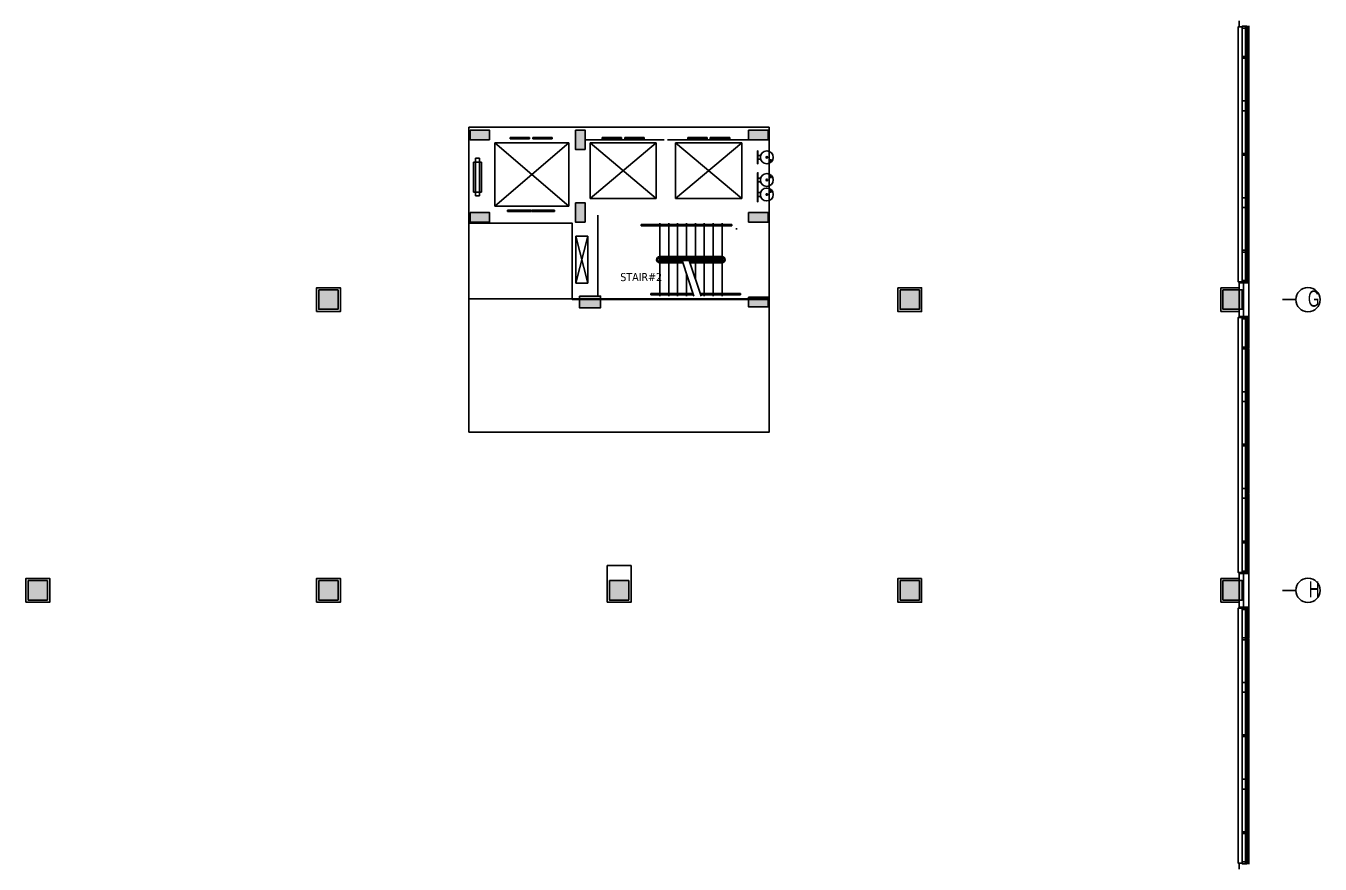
# Model space of a CAD drawing. Header units: inches. Extents: x -71 to 4528, y -885 to 4524.
# Drawn here: x 2925 to 4528, y 1521 to 2559 of the extents above; entities that cross this region are included whole.
import ezdxf

# ---------------------------------------------------------------- set-up
doc = ezdxf.new("R2010")
doc.units = ezdxf.units.IN
doc.header["$LTSCALE"] = 96
doc.header["$MEASUREMENT"] = 0
for name, color, linetype in [('A-Anno-Bldg', 7, 'Continuous'), ('A-Anno-Flor', 7, 'Continuous'), ('A-Bldg-Patt', 5, 'Continuous'), ('A-Cols-Bldg', 235, 'Continuous'), ('A-Flor-Eqpm', 94, 'Continuous'), ('A-Flor-Evtr', 144, 'Continuous'), ('A-Flor-Strs-Exst', 53, 'Continuous'), ('A-Glaz-Exst', 53, 'Continuous'), ('A-Wall-Bldg', 235, 'Continuous'), ('A-Wall-Exst', 3, 'Continuous')]:
    doc.layers.add(name, color=color, linetype=linetype)
doc.layers.add('Viewport', color=14, linetype='Continuous', plot=False)
doc.styles.add('Propidex', font='tahoma.ttf', dxfattribs={"height": 12})
doc.styles.add('XFINE_1-8', font='ARIALN.TTF', dxfattribs={"width": 0.8, "height": 10})

# ---------------------------------------------------------------- blocks, each defined once
blk = doc.blocks.new('EWC2')
blk.add_lwpolyline([(0, -8), (0, 8), (0.4, 8), (0.4, -8)], close=True)
for points in [[(0.4, -2.3), (0.4, 2.3), (3.7, 2.3)], [(3.7, -2.3), (0.4, -2.3)]]:
    blk.add_lwpolyline(points)
blk.add_lwpolyline([(16.6, 4.7), (17, 3.2, -0.477483), (16.8, 3), (15.4, 3, -0.477483), (15.3, 3.2), (15.6, 4.7)], format="xyb")
for radius in [8, 1, 0.75]:
    blk.add_circle((11.4, 0), radius)
blk.add_arc((16.1, 4.7), 0.5, 0, 360)
blk = doc.blocks.new('EWC-3')
blk.add_lwpolyline([(0, -18), (0, 18), (0.4, 18), (0.4, -18)], close=True)
for points in [[(0.4, 6.7), (0.4, 11.3), (3.7, 11.3)], [(3.7, 6.7), (0.4, 6.7)], [(0.4, -11.3), (0.4, -6.7), (3.7, -6.7)], [(3.7, -11.3), (0.4, -11.3)]]:
    blk.add_lwpolyline(points)
for points in [[(16.6, 13.7), (17, 12.2, -0.477483), (16.8, 12), (15.4, 12, -0.477483), (15.3, 12.2), (15.6, 13.7)], [(16.6, -4.3), (17, -5.8, -0.477483), (16.8, -6), (15.4, -6, -0.477483), (15.3, -5.8), (15.6, -4.3)]]:
    blk.add_lwpolyline(points, format="xyb")
for centre, radius in [((11.4, 9), 8), ((11.4, 9), 1), ((11.4, 9), 0.75), ((11.4, -9), 8), ((11.4, -9), 1), ((11.4, -9), 0.75)]:
    blk.add_circle(centre, radius)
for centre in [(16.1, 13.7), (16.1, -4.3)]:
    blk.add_arc(centre, 0.5, 0, 360)

msp = doc.modelspace()

# ---------------------------------------------------------------- hatches: boundary and pattern name
at = {"layer": 'A-Bldg-Patt'}
for points in [[(3475.5, 2430), (3499.5, 2430), (3499.5, 2418), (3475.5, 2418)], [(3606, 2430), (3618, 2430), (3618, 2406), (3606, 2406)], [(3820.5, 2430), (3844.5, 2430), (3844.5, 2418), (3820.5, 2418)], [(3475.5, 2328), (3499.5, 2328), (3499.5, 2316), (3475.5, 2316)], [(3606, 2340), (3618, 2340), (3618, 2316), (3606, 2316)], [(3820.5, 2328), (3844.5, 2328), (3844.5, 2316), (3820.5, 2316)], [(3288, 2232), (3312, 2232), (3312, 2208), (3288, 2208)], [(4008, 2232), (4032, 2232), (4032, 2208), (4008, 2208)], [(4408, 2232), (4432, 2232), (4432, 2208), (4408, 2208)], [(3610.8, 2224.5), (3637.2, 2224.5), (3637.2, 2210), (3610.8, 2210)], [(3820.5, 2223), (3844.5, 2223), (3844.5, 2211), (3820.5, 2211)], [(2928, 1872), (2952, 1872), (2952, 1848), (2928, 1848)], [(3288, 1872), (3312, 1872), (3312, 1848), (3288, 1848)], [(3648, 1872), (3672, 1872), (3672, 1848), (3648, 1848)], [(4008, 1872), (4032, 1872), (4032, 1848), (4008, 1848)], [(4408, 1872), (4432, 1872), (4432, 1848), (4408, 1848)]]:
    msp.add_hatch(color=256, dxfattribs=at).paths.add_polyline_path(points)

# ---------------------------------------------------------------- linework, layer by layer
at = {"layer": 'A-Anno-Bldg'}
for points in [[(4481.6, 2220), (4498.3, 2220)], [(4481.6, 1860), (4498.3, 1860)]]:
    msp.add_lwpolyline(points, dxfattribs=at)
for centre in [(4513.3, 2220), (4513.3, 1860)]:
    msp.add_circle(centre, 15, dxfattribs=at)
at = {"layer": 'A-Bldg-Patt'}
for p, q in [((3606.5, 2298.5), (3621.5, 2298.5)), ((3606.5, 2240.5), (3606.5, 2298.5)), ((3606.5, 2298.5), (3621.5, 2240.5)), ((3621.5, 2298.5), (3606.5, 2240.5)), ((3621.5, 2298.5), (3621.5, 2240.5)), ((3621.5, 2240.5), (3606.5, 2240.5))]:
    msp.add_line(p, q, dxfattribs=at)
at = {"layer": 'A-Cols-Bldg'}
for points in [[(3475.5, 2430), (3499.5, 2430), (3499.5, 2418), (3475.5, 2418)], [(3606, 2430), (3618, 2430), (3618, 2406), (3606, 2406)], [(3820.5, 2430), (3844.5, 2430), (3844.5, 2418), (3820.5, 2418)], [(3475.5, 2328), (3499.5, 2328), (3499.5, 2316), (3475.5, 2316)], [(3606, 2340), (3618, 2340), (3618, 2316), (3606, 2316)], [(3820.5, 2328), (3844.5, 2328), (3844.5, 2316), (3820.5, 2316)], [(3288, 2232), (3312, 2232), (3312, 2208), (3288, 2208)], [(4008, 2232), (4032, 2232), (4032, 2208), (4008, 2208)], [(4408, 2232), (4432, 2232), (4432, 2208), (4408, 2208)], [(3610.8, 2224.5), (3637.2, 2224.5), (3637.2, 2210), (3610.8, 2210)], [(3820.5, 2223), (3844.5, 2223), (3844.5, 2211), (3820.5, 2211)], [(2928, 1872), (2952, 1872), (2952, 1848), (2928, 1848)], [(3288, 1872), (3312, 1872), (3312, 1848), (3288, 1848)], [(3648, 1872), (3672, 1872), (3672, 1848), (3648, 1848)], [(4008, 1872), (4032, 1872), (4032, 1848), (4008, 1848)], [(4408, 1872), (4432, 1872), (4432, 1848), (4408, 1848)]]:
    msp.add_lwpolyline(points, close=True, dxfattribs=at)
at = {"layer": 'A-Flor-Evtr'}
for p, q in [((3525, 2420.8), (3525, 2419.2)), ((3549, 2420.8), (3525, 2420.8)), ((3549, 2419.2), (3549, 2420.8)), ((3553, 2420.8), (3553, 2419.2)), ((3577, 2420.8), (3553, 2420.8)), ((3577, 2419.2), (3577, 2420.8)), ((3639, 2420.8), (3639, 2419.2)), ((3663, 2420.8), (3639, 2420.8)), ((3639, 2420.8), (3639, 2419.2)), ((3663, 2420.8), (3639, 2420.8)), ((3639, 2420.8), (3639, 2419.2)), ((3663, 2420.8), (3639, 2420.8)), ((3663, 2419.2), (3663, 2420.8)), ((3663, 2419.2), (3663, 2420.8)), ((3663, 2419.2), (3663, 2420.8)), ((3667, 2420.8), (3667, 2419.2)), ((3691, 2420.8), (3667, 2420.8)), ((3667, 2420.8), (3667, 2419.2)), ((3691, 2420.8), (3667, 2420.8)), ((3667, 2420.8), (3667, 2419.2)), ((3691, 2420.8), (3667, 2420.8)), ((3691, 2419.2), (3691, 2420.8)), ((3691, 2419.2), (3691, 2420.8)), ((3691, 2419.2), (3691, 2420.8)), ((3745, 2420.8), (3745, 2419.2)), ((3769, 2420.8), (3745, 2420.8)), ((3745, 2420.8), (3745, 2419.2)), ((3769, 2420.8), (3745, 2420.8)), ((3745, 2420.8), (3745, 2419.2)), ((3769, 2420.8), (3745, 2420.8)), ((3769, 2419.2), (3769, 2420.8)), ((3769, 2419.2), (3769, 2420.8)), ((3769, 2419.2), (3769, 2420.8)), ((3773, 2420.8), (3773, 2419.2)), ((3797, 2420.8), (3773, 2420.8)), ((3773, 2420.8), (3773, 2419.2)), ((3797, 2420.8), (3773, 2420.8)), ((3773, 2420.8), (3773, 2419.2)), ((3797, 2420.8), (3773, 2420.8)), ((3797, 2419.2), (3797, 2420.8)), ((3797, 2419.2), (3797, 2420.8)), ((3797, 2419.2), (3797, 2420.8)), ((3506, 2414.2), (3597.9, 2414.2)), ((3506, 2335.8), (3506, 2414.2)), ((3506, 2414.2), (3597.9, 2335.8)), ((3597.9, 2414.2), (3506, 2335.8)), ((3525, 2419.2), (3549, 2419.2)), ((3553, 2419.2), (3577, 2419.2)), ((3597.9, 2414.2), (3597.9, 2335.8)), ((3716, 2418), (3618, 2418)), ((3705.9, 2414.2), (3624, 2345.2)), ((3705.9, 2345.2), (3624, 2414.2)), ((3624, 2345.2), (3624, 2414.2)), ((3624, 2414.2), (3705.9, 2414.2)), ((3639, 2419.2), (3663, 2419.2)), ((3639, 2419.2), (3663, 2419.2)), ((3639, 2419.2), (3663, 2419.2)), ((3667, 2419.2), (3691, 2419.2)), ((3667, 2419.2), (3691, 2419.2)), ((3667, 2419.2), (3691, 2419.2)), ((3705.9, 2414.2), (3705.9, 2345.2)), ((3821.5, 2418), (3720, 2418)), ((3811.9, 2414.2), (3730.1, 2345.2)), ((3730.1, 2345.2), (3730.1, 2414.2)), ((3730.1, 2414.2), (3811.9, 2414.2)), ((3811.9, 2345.2), (3730.1, 2414.2)), ((3745, 2419.2), (3769, 2419.2)), ((3745, 2419.2), (3769, 2419.2)), ((3745, 2419.2), (3769, 2419.2)), ((3773, 2419.2), (3797, 2419.2)), ((3773, 2419.2), (3797, 2419.2)), ((3773, 2419.2), (3797, 2419.2)), ((3811.9, 2414.2), (3811.9, 2345.2)), ((3479.7, 2390.4), (3489.7, 2390.4)), ((3479.7, 2353.2), (3479.7, 2390.4)), ((3482.2, 2395), (3487.2, 2395)), ((3482.2, 2348.5), (3482.2, 2395)), ((3487.2, 2395), (3487.2, 2348.5)), ((3489.7, 2390.4), (3489.7, 2353.2)), ((3489.7, 2353.2), (3479.7, 2353.2)), ((3487.2, 2348.5), (3482.2, 2348.5)), ((3705.9, 2345.2), (3624, 2345.2)), ((3811.9, 2345.2), (3730.1, 2345.2)), ((3597.9, 2335.8), (3506, 2335.8)), ((3551, 2330.8), (3522, 2330.8)), ((3522, 2330.8), (3522, 2329.2)), ((3522, 2329.2), (3551, 2329.2)), ((3551, 2329.2), (3551, 2330.8)), ((3580, 2330.8), (3552.1, 2330.8)), ((3552.1, 2330.8), (3552.1, 2329.2)), ((3552.1, 2329.2), (3580, 2329.2)), ((3580, 2329.2), (3580, 2330.8))]:
    msp.add_line(p, q, dxfattribs=at)
at = {"layer": 'A-Flor-Strs-Exst'}
for p, q in [((3633.5, 2324.5), (3633.5, 2224.5)), ((3799.5, 2313), (3687.5, 2313)), ((3687.5, 2311.5), (3687.5, 2313)), ((3799.5, 2311.5), (3687.5, 2311.5)), ((3710.5, 2313), (3710.5, 2314.5)), ((3710.5, 2273.5), (3710.5, 2311.5)), ((3721.5, 2313), (3721.5, 2314.5)), ((3721.5, 2273.5), (3721.5, 2311.5)), ((3732.5, 2313), (3732.5, 2314.5)), ((3732.5, 2273.5), (3732.5, 2311.5)), ((3743.5, 2313), (3743.5, 2314.5)), ((3743.5, 2273.5), (3743.5, 2311.5)), ((3754.5, 2313), (3754.5, 2314.5)), ((3754.5, 2273.5), (3754.5, 2311.5)), ((3765.5, 2313), (3765.5, 2314.5)), ((3765.5, 2273.5), (3765.5, 2311.5)), ((3776.5, 2313), (3776.5, 2314.5)), ((3776.5, 2273.5), (3776.5, 2311.5)), ((3787.5, 2313), (3787.5, 2314.5)), ((3787.5, 2273.5), (3787.5, 2311.5)), ((3799.5, 2311.5), (3799.5, 2313)), ((3805.5, 2308.5), (3805.5, 2306.8)), ((3787.5, 2273.5), (3710.5, 2273.5)), ((3710.5, 2270.5), (3710.5, 2272)), ((3710.5, 2267), (3710.5, 2272)), ((3787.5, 2272), (3710.5, 2272)), ((3787.5, 2270.5), (3710.5, 2270.5)), ((3787.5, 2268.5), (3710.5, 2268.5)), ((3738.6, 2267), (3710.5, 2267)), ((3710.5, 2227.5), (3710.5, 2265.5)), ((3739.1, 2265.5), (3710.5, 2265.5)), ((3721.5, 2270.5), (3721.5, 2272)), ((3721.5, 2267), (3721.5, 2268.5)), ((3721.5, 2227.5), (3721.5, 2265.5)), ((3732.5, 2270.5), (3732.5, 2272)), ((3732.5, 2267), (3732.5, 2268.5)), ((3732.5, 2227.5), (3732.5, 2265.5)), ((3752.8, 2224.5), (3738.1, 2268.5)), ((3743.5, 2270.5), (3743.5, 2272)), ((3761.6, 2224.5), (3746.8, 2268.5)), ((3787.5, 2267), (3747.3, 2267)), ((3787.5, 2265.5), (3747.8, 2265.5)), ((3754.5, 2270.5), (3754.5, 2272)), ((3754.5, 2267), (3754.5, 2268.5)), ((3754.5, 2245.7), (3754.5, 2265.5)), ((3765.5, 2270.5), (3765.5, 2272)), ((3765.5, 2267), (3765.5, 2268.5)), ((3765.5, 2227.5), (3765.5, 2265.5)), ((3776.4, 2270.5), (3776.4, 2272)), ((3776.4, 2267), (3776.4, 2268.5)), ((3776.4, 2227.5), (3776.4, 2265.5)), ((3787.5, 2267), (3787.5, 2272)), ((3787.5, 2227.5), (3787.5, 2265.5)), ((3743.5, 2227.5), (3743.5, 2252.3)), ((3699.5, 2226), (3699.5, 2227.5)), ((3751.8, 2227.5), (3699.5, 2227.5)), ((3752.3, 2226), (3699.5, 2226)), ((3710.5, 2224.5), (3710.5, 2226)), ((3721.5, 2224.5), (3721.5, 2226)), ((3732.5, 2224.5), (3732.5, 2226)), ((3743.5, 2224.5), (3743.5, 2226)), ((3810.5, 2227.5), (3760.6, 2227.5)), ((3810.5, 2226), (3761.1, 2226)), ((3765.5, 2224.5), (3765.5, 2226)), ((3776.4, 2224.5), (3776.4, 2226)), ((3787.5, 2224.5), (3787.5, 2226)), ((3810.5, 2226), (3810.5, 2227.5))]:
    msp.add_line(p, q, dxfattribs=at)
for centre, radius, start, end in [((3710.5, 2269.5), 4, 90, 270), ((3710.5, 2269.5), 2.5, 90, 270), ((3787.5, 2269.5), 4, 270, 90), ((3787.5, 2269.5), 2.5, 270, 90)]:
    msp.add_arc(centre, radius, start, end, dxfattribs=at)
at = {"layer": 'A-Glaz-Exst'}
for p, q in [((4432.1, 2558.5), (4432, 2558.5)), ((4432, 2558.5), (4432, 2556.2)), ((4432, 2521.1), (4432, 2556.2)), ((4432, 2556.2), (4436.1, 2556.2)), ((4432.1, 2558.5), (4437.2, 2558.5)), ((4436.1, 2520.2), (4436.1, 2556.7)), ((4437.1, 2556.7), (4436.1, 2556.7)), ((4437.1, 2556.7), (4437.1, 2520.2)), ((4437.1, 2556.2), (4438, 2556.2)), ((4438, 2558.5), (4437.2, 2558.5)), ((4438, 2556.2), (4438, 2558.5)), ((4438, 2556.2), (4438, 2466)), ((4440, 2559), (4440, 2520.2)), ((4435.9, 2521.1), (4432, 2521.1)), ((4432, 2521.1), (4432, 2518.9)), ((4432, 2466), (4432, 2518.9)), ((4432, 2518.9), (4435.9, 2518.9)), ((4435.9, 2520.3), (4435.9, 2521.1)), ((4435.9, 2520.2), (4435.9, 2520.3)), ((4435.9, 2520.3), (4435.9, 2520.3)), ((4435.9, 2519.8), (4435.9, 2520.2)), ((4435.9, 2520.2), (4435.9, 2520.2)), ((4435.9, 2519.7), (4435.9, 2519.8)), ((4435.9, 2519.8), (4435.9, 2519.8)), ((4435.9, 2518.9), (4435.9, 2519.7)), ((4435.9, 2519.7), (4435.9, 2519.7)), ((4437.1, 2520.2), (4436.1, 2520.2)), ((4436.1, 2465.5), (4436.1, 2519.7)), ((4437.1, 2519.7), (4436.1, 2519.7)), ((4437.1, 2519.7), (4437.1, 2465.5)), ((4440, 2520.2), (4439.5, 2520.2)), ((4439.5, 2520.2), (4439.5, 2519.8)), ((4439.5, 2519.8), (4440, 2519.7)), ((4440, 2519.7), (4440, 2460.2)), ((4432, 2454), (4432, 2466)), ((4432, 2466), (4433, 2466)), ((4432, 2401.1), (4432, 2454)), ((4433, 2454), (4432, 2454)), ((4433, 2466), (4436.1, 2466)), ((4433, 2454), (4436.1, 2454)), ((4437.1, 2465.5), (4436.1, 2465.5)), ((4436.1, 2400.2), (4436.1, 2454.5)), ((4437.1, 2454.5), (4436.1, 2454.5)), ((4438, 2466), (4437.1, 2466)), ((4437.1, 2454.5), (4437.1, 2400.2)), ((4437.1, 2454), (4438, 2454)), ((4438, 2454), (4438, 2466)), ((4438, 2454), (4438, 2400)), ((4440, 2460.2), (4439.5, 2460.2)), ((4439.5, 2460.2), (4439.5, 2459.8)), ((4439.5, 2459.8), (4440, 2459.7)), ((4440, 2459.7), (4440, 2400.2)), ((4432, 2398.9), (4432, 2401.1)), ((4432, 2401.1), (4435.9, 2401.1)), ((4435.9, 2401.1), (4432, 2401.1)), ((4432, 2401.1), (4432, 2398.9)), ((4432, 2398.9), (4432, 2346)), ((4435.9, 2398.9), (4432, 2398.9)), ((4432, 2398.9), (4435.9, 2398.9)), ((4435.9, 2401.1), (4435.9, 2400.3)), ((4435.9, 2400.3), (4435.9, 2401.1)), ((4435.9, 2400.3), (4435.9, 2400.3)), ((4435.9, 2400.3), (4435.9, 2400.2)), ((4435.9, 2400.2), (4435.9, 2400.3)), ((4435.9, 2400.3), (4435.9, 2400.3)), ((4435.9, 2400.2), (4435.9, 2400.2)), ((4435.9, 2400.2), (4435.9, 2399.8)), ((4435.9, 2399.8), (4435.9, 2400.2)), ((4435.9, 2400.2), (4435.9, 2400.2)), ((4435.9, 2399.8), (4435.9, 2399.8)), ((4435.9, 2399.8), (4435.9, 2399.7)), ((4435.9, 2399.7), (4435.9, 2399.8)), ((4435.9, 2399.8), (4435.9, 2399.8)), ((4435.9, 2399.7), (4435.9, 2399.7)), ((4435.9, 2399.7), (4435.9, 2398.9)), ((4435.9, 2398.9), (4435.9, 2399.7)), ((4435.9, 2399.7), (4435.9, 2399.7)), ((4437.1, 2400.2), (4436.1, 2400.2)), ((4436.1, 2399.7), (4436.1, 2345.5)), ((4437.1, 2399.7), (4436.1, 2399.7)), ((4437.1, 2345.5), (4437.1, 2399.7)), ((4438, 2346), (4438, 2400)), ((4440, 2400.2), (4439.5, 2400.2)), ((4439.5, 2400.2), (4439.5, 2400)), ((4439.5, 2399.8), (4439.5, 2400)), ((4440, 2399.7), (4439.5, 2399.8)), ((4440, 2340.2), (4440, 2399.7)), ((4433, 2346), (4432, 2346)), ((4432, 2346), (4432, 2334)), ((4433, 2346), (4436.1, 2346)), ((4437.1, 2345.5), (4436.1, 2345.5)), ((4437.1, 2346), (4438, 2346)), ((4438, 2346), (4438, 2334)), ((4432, 2334), (4432, 2281.1)), ((4432, 2334), (4433, 2334)), ((4433, 2334), (4436.1, 2334)), ((4436.1, 2334.5), (4436.1, 2280.2)), ((4437.1, 2334.5), (4436.1, 2334.5)), ((4437.1, 2280.2), (4437.1, 2334.5)), ((4438, 2334), (4437.1, 2334)), ((4438, 2243.8), (4438, 2334)), ((4439.5, 2339.8), (4439.5, 2340.2)), ((4439.5, 2340.2), (4440, 2340.2)), ((4440, 2339.7), (4439.5, 2339.8)), ((4440, 2280.2), (4440, 2339.7)), ((4432, 2278.9), (4432, 2281.1)), ((4432, 2281.1), (4435.9, 2281.1)), ((4432, 2278.9), (4432, 2243.8)), ((4435.9, 2278.9), (4432, 2278.9)), ((4435.9, 2281.1), (4435.9, 2280.3)), ((4435.9, 2280.3), (4435.9, 2280.3)), ((4435.9, 2280.3), (4435.9, 2280.2)), ((4435.9, 2280.2), (4435.9, 2280.2)), ((4435.9, 2280.2), (4435.9, 2279.8)), ((4435.9, 2279.8), (4435.9, 2279.8)), ((4435.9, 2279.8), (4435.9, 2279.7)), ((4435.9, 2279.7), (4435.9, 2279.7)), ((4435.9, 2279.7), (4435.9, 2278.9)), ((4437.1, 2280.2), (4436.1, 2280.2)), ((4436.1, 2279.7), (4436.1, 2243.2)), ((4437.1, 2279.7), (4436.1, 2279.7)), ((4437.1, 2243.2), (4437.1, 2279.7)), ((4439.5, 2279.8), (4439.5, 2280.2)), ((4439.5, 2280.2), (4440, 2280.2)), ((4440, 2279.7), (4439.5, 2279.8)), ((4440, 2241), (4440, 2279.7)), ((4432, 2241.5), (4432, 2243.8)), ((4432, 2243.8), (4436.1, 2243.8)), ((4432.1, 2241.5), (4437.2, 2241.5)), ((4437.1, 2243.2), (4436.1, 2243.2)), ((4437.1, 2243.8), (4438, 2243.8)), ((4438, 2241.5), (4437.2, 2241.5)), ((4438, 2243.8), (4438, 2241.5)), ((4432.1, 2198.5), (4432, 2198.5)), ((4432, 2198.5), (4432, 2196.2)), ((4432, 2161.1), (4432, 2196.2)), ((4432, 2196.2), (4436.1, 2196.2)), ((4432.1, 2198.5), (4437.2, 2198.5)), ((4436.1, 2160.2), (4436.1, 2196.7)), ((4437.1, 2196.7), (4436.1, 2196.7)), ((4437.1, 2196.7), (4437.1, 2160.2)), ((4437.1, 2196.2), (4438, 2196.2)), ((4438, 2198.5), (4437.2, 2198.5)), ((4438, 2196.2), (4438, 2198.5)), ((4438, 2196.2), (4438, 2106)), ((4440, 2199), (4440, 2160.2)), ((4435.9, 2161.1), (4432, 2161.1)), ((4432, 2161.1), (4432, 2158.9)), ((4432, 2106), (4432, 2158.9)), ((4432, 2158.9), (4435.9, 2158.9)), ((4435.9, 2160.3), (4435.9, 2161.1)), ((4435.9, 2160.2), (4435.9, 2160.3)), ((4435.9, 2160.3), (4435.9, 2160.3)), ((4435.9, 2159.8), (4435.9, 2160.2)), ((4435.9, 2160.2), (4435.9, 2160.2)), ((4435.9, 2159.7), (4435.9, 2159.8)), ((4435.9, 2159.8), (4435.9, 2159.8)), ((4435.9, 2158.9), (4435.9, 2159.7)), ((4435.9, 2159.7), (4435.9, 2159.7)), ((4437.1, 2160.2), (4436.1, 2160.2)), ((4436.1, 2105.5), (4436.1, 2159.7)), ((4437.1, 2159.7), (4436.1, 2159.7)), ((4437.1, 2159.7), (4437.1, 2105.5)), ((4440, 2160.2), (4439.5, 2160.2)), ((4439.5, 2160.2), (4439.5, 2159.8)), ((4439.5, 2159.8), (4440, 2159.7)), ((4440, 2159.7), (4440, 2100.2)), ((4432, 2094), (4432, 2106)), ((4432, 2106), (4433, 2106)), ((4433, 2106), (4436.1, 2106)), ((4437.1, 2105.5), (4436.1, 2105.5)), ((4438, 2106), (4437.1, 2106)), ((4438, 2094), (4438, 2106)), ((4440, 2100.2), (4439.5, 2100.2)), ((4439.5, 2100.2), (4439.5, 2099.8)), ((4432, 2041.1), (4432, 2094)), ((4433, 2094), (4432, 2094)), ((4433, 2094), (4436.1, 2094)), ((4436.1, 2040.2), (4436.1, 2094.5)), ((4437.1, 2094.5), (4436.1, 2094.5)), ((4437.1, 2094.5), (4437.1, 2040.2)), ((4437.1, 2094), (4438, 2094)), ((4438, 2094), (4438, 2040)), ((4439.5, 2099.8), (4440, 2099.7)), ((4440, 2099.7), (4440, 2040.2)), ((4432, 2038.9), (4432, 2041.1)), ((4432, 2041.1), (4435.9, 2041.1)), ((4435.9, 2041.1), (4432, 2041.1)), ((4432, 2041.1), (4432, 2038.9)), ((4432, 2038.9), (4432, 1986)), ((4435.9, 2038.9), (4432, 2038.9)), ((4432, 2038.9), (4435.9, 2038.9)), ((4435.9, 2041.1), (4435.9, 2040.3)), ((4435.9, 2040.3), (4435.9, 2041.1)), ((4435.9, 2040.3), (4435.9, 2040.3)), ((4435.9, 2040.3), (4435.9, 2040.2)), ((4435.9, 2040.2), (4435.9, 2040.3)), ((4435.9, 2040.3), (4435.9, 2040.3)), ((4435.9, 2040.2), (4435.9, 2040.2)), ((4435.9, 2040.2), (4435.9, 2039.8)), ((4435.9, 2039.8), (4435.9, 2040.2)), ((4435.9, 2040.2), (4435.9, 2040.2)), ((4435.9, 2039.8), (4435.9, 2039.8)), ((4435.9, 2039.8), (4435.9, 2039.7)), ((4435.9, 2039.7), (4435.9, 2039.8)), ((4435.9, 2039.8), (4435.9, 2039.8)), ((4435.9, 2039.7), (4435.9, 2039.7)), ((4435.9, 2039.7), (4435.9, 2038.9)), ((4435.9, 2038.9), (4435.9, 2039.7)), ((4435.9, 2039.7), (4435.9, 2039.7)), ((4437.1, 2040.2), (4436.1, 2040.2)), ((4436.1, 2039.7), (4436.1, 1985.5)), ((4437.1, 2039.7), (4436.1, 2039.7)), ((4437.1, 1985.5), (4437.1, 2039.7)), ((4438, 1986), (4438, 2040)), ((4440, 2040.2), (4439.5, 2040.2)), ((4439.5, 2040.2), (4439.5, 2040)), ((4439.5, 2039.8), (4439.5, 2040)), ((4440, 2039.7), (4439.5, 2039.8)), ((4440, 1980.2), (4440, 2039.7)), ((4433, 1986), (4432, 1986)), ((4432, 1986), (4432, 1974)), ((4432, 1974), (4432, 1921.1)), ((4432, 1974), (4433, 1974)), ((4433, 1986), (4436.1, 1986)), ((4433, 1974), (4436.1, 1974)), ((4437.1, 1985.5), (4436.1, 1985.5)), ((4436.1, 1974.5), (4436.1, 1920.2)), ((4437.1, 1974.5), (4436.1, 1974.5)), ((4437.1, 1986), (4438, 1986)), ((4437.1, 1920.2), (4437.1, 1974.5)), ((4438, 1974), (4437.1, 1974)), ((4438, 1986), (4438, 1974)), ((4438, 1883.8), (4438, 1974)), ((4439.5, 1979.8), (4439.5, 1980.2)), ((4439.5, 1980.2), (4440, 1980.2)), ((4440, 1979.7), (4439.5, 1979.8)), ((4440, 1920.2), (4440, 1979.7)), ((4432, 1918.9), (4432, 1921.1)), ((4432, 1921.1), (4435.9, 1921.1)), ((4432, 1918.9), (4432, 1883.8)), ((4435.9, 1918.9), (4432, 1918.9)), ((4435.9, 1921.1), (4435.9, 1920.3)), ((4435.9, 1920.3), (4435.9, 1920.3)), ((4435.9, 1920.3), (4435.9, 1920.2)), ((4435.9, 1920.2), (4435.9, 1920.2)), ((4435.9, 1920.2), (4435.9, 1919.8)), ((4435.9, 1919.8), (4435.9, 1919.8)), ((4435.9, 1919.8), (4435.9, 1919.7)), ((4435.9, 1919.7), (4435.9, 1919.7)), ((4435.9, 1919.7), (4435.9, 1918.9)), ((4437.1, 1920.2), (4436.1, 1920.2)), ((4436.1, 1919.7), (4436.1, 1883.2)), ((4437.1, 1919.7), (4436.1, 1919.7)), ((4437.1, 1883.2), (4437.1, 1919.7)), ((4439.5, 1919.8), (4439.5, 1920.2)), ((4439.5, 1920.2), (4440, 1920.2)), ((4440, 1919.7), (4439.5, 1919.8)), ((4440, 1881), (4440, 1919.7)), ((4432, 1881.5), (4432, 1883.8)), ((4432, 1883.8), (4436.1, 1883.8)), ((4432.1, 1881.5), (4432, 1881.5)), ((4432.1, 1881.5), (4437.2, 1881.5)), ((4437.1, 1883.2), (4436.1, 1883.2)), ((4437.1, 1883.8), (4438, 1883.8)), ((4438, 1881.5), (4437.2, 1881.5)), ((4438, 1883.8), (4438, 1881.5)), ((4432.1, 1838.5), (4432, 1838.5)), ((4432, 1838.5), (4432, 1836.2)), ((4432, 1801.1), (4432, 1836.2)), ((4432, 1836.2), (4436.1, 1836.2)), ((4432.1, 1838.5), (4437.2, 1838.5)), ((4436.1, 1800.2), (4436.1, 1836.7)), ((4437.1, 1836.7), (4436.1, 1836.7)), ((4437.1, 1836.7), (4437.1, 1800.2)), ((4437.1, 1836.2), (4438, 1836.2)), ((4438, 1838.5), (4437.2, 1838.5)), ((4438, 1836.2), (4438, 1838.5)), ((4438, 1836.2), (4438, 1746)), ((4440, 1839), (4440, 1800.2)), ((4435.9, 1801.1), (4432, 1801.1)), ((4432, 1801.1), (4432, 1798.9)), ((4432, 1746), (4432, 1798.9)), ((4432, 1798.9), (4435.9, 1798.9)), ((4435.9, 1800.3), (4435.9, 1801.1)), ((4435.9, 1800.2), (4435.9, 1800.3)), ((4435.9, 1800.3), (4435.9, 1800.3)), ((4435.9, 1799.8), (4435.9, 1800.2)), ((4435.9, 1800.2), (4435.9, 1800.2)), ((4435.9, 1799.7), (4435.9, 1799.8)), ((4435.9, 1799.8), (4435.9, 1799.8)), ((4435.9, 1798.9), (4435.9, 1799.7)), ((4435.9, 1799.7), (4435.9, 1799.7)), ((4437.1, 1800.2), (4436.1, 1800.2)), ((4436.1, 1745.5), (4436.1, 1799.7)), ((4437.1, 1799.7), (4436.1, 1799.7)), ((4437.1, 1799.7), (4437.1, 1745.5)), ((4440, 1800.2), (4439.5, 1800.2)), ((4439.5, 1800.2), (4439.5, 1799.8)), ((4439.5, 1799.8), (4440, 1799.7)), ((4440, 1799.7), (4440, 1740.2)), ((4432, 1734), (4432, 1746)), ((4432, 1746), (4433, 1746)), ((4432, 1681.1), (4432, 1734)), ((4433, 1734), (4432, 1734)), ((4433, 1746), (4436.1, 1746)), ((4433, 1734), (4436.1, 1734)), ((4437.1, 1745.5), (4436.1, 1745.5)), ((4436.1, 1680.2), (4436.1, 1734.5)), ((4437.1, 1734.5), (4436.1, 1734.5)), ((4438, 1746), (4437.1, 1746)), ((4437.1, 1734.5), (4437.1, 1680.2)), ((4437.1, 1734), (4438, 1734)), ((4438, 1734), (4438, 1746)), ((4438, 1734), (4438, 1680)), ((4440, 1740.2), (4439.5, 1740.2)), ((4439.5, 1740.2), (4439.5, 1739.8)), ((4439.5, 1739.8), (4440, 1739.7)), ((4440, 1739.7), (4440, 1680.2)), ((4432, 1678.9), (4432, 1681.1)), ((4432, 1681.1), (4435.9, 1681.1)), ((4435.9, 1681.1), (4432, 1681.1)), ((4432, 1681.1), (4432, 1678.9)), ((4432, 1678.9), (4432, 1626)), ((4435.9, 1678.9), (4432, 1678.9)), ((4432, 1678.9), (4435.9, 1678.9)), ((4435.9, 1681.1), (4435.9, 1680.3)), ((4435.9, 1680.3), (4435.9, 1681.1)), ((4435.9, 1680.3), (4435.9, 1680.3)), ((4435.9, 1680.3), (4435.9, 1680.2)), ((4435.9, 1680.2), (4435.9, 1680.3)), ((4435.9, 1680.3), (4435.9, 1680.3)), ((4435.9, 1680.2), (4435.9, 1680.2)), ((4435.9, 1680.2), (4435.9, 1679.8)), ((4435.9, 1679.8), (4435.9, 1680.2)), ((4435.9, 1680.2), (4435.9, 1680.2)), ((4435.9, 1679.8), (4435.9, 1679.8)), ((4435.9, 1679.8), (4435.9, 1679.7)), ((4435.9, 1679.7), (4435.9, 1679.8)), ((4435.9, 1679.8), (4435.9, 1679.8)), ((4435.9, 1679.7), (4435.9, 1679.7)), ((4435.9, 1679.7), (4435.9, 1678.9)), ((4435.9, 1678.9), (4435.9, 1679.7)), ((4435.9, 1679.7), (4435.9, 1679.7)), ((4437.1, 1680.2), (4436.1, 1680.2)), ((4436.1, 1679.7), (4436.1, 1625.5)), ((4437.1, 1679.7), (4436.1, 1679.7)), ((4437.1, 1625.5), (4437.1, 1679.7)), ((4438, 1626), (4438, 1680)), ((4440, 1680.2), (4439.5, 1680.2)), ((4439.5, 1680.2), (4439.5, 1680)), ((4439.5, 1679.8), (4439.5, 1680)), ((4440, 1679.7), (4439.5, 1679.8)), ((4440, 1620.2), (4440, 1679.7)), ((4433, 1626), (4432, 1626)), ((4432, 1626), (4432, 1614)), ((4433, 1626), (4436.1, 1626)), ((4437.1, 1625.5), (4436.1, 1625.5)), ((4437.1, 1626), (4438, 1626)), ((4438, 1626), (4438, 1614)), ((4439.5, 1619.8), (4439.5, 1620.2)), ((4439.5, 1620.2), (4440, 1620.2)), ((4440, 1619.7), (4439.5, 1619.8)), ((4440, 1560.2), (4440, 1619.7)), ((4432, 1614), (4432, 1561.1)), ((4432, 1614), (4433, 1614)), ((4433, 1614), (4436.1, 1614)), ((4436.1, 1614.5), (4436.1, 1560.2)), ((4437.1, 1614.5), (4436.1, 1614.5)), ((4437.1, 1560.2), (4437.1, 1614.5)), ((4438, 1614), (4437.1, 1614)), ((4438, 1523.8), (4438, 1614)), ((4432, 1558.9), (4432, 1561.1)), ((4432, 1561.1), (4435.9, 1561.1)), ((4432, 1558.9), (4432, 1523.8)), ((4435.9, 1558.9), (4432, 1558.9)), ((4435.9, 1561.1), (4435.9, 1560.3)), ((4435.9, 1560.3), (4435.9, 1560.3)), ((4435.9, 1560.3), (4435.9, 1560.2)), ((4435.9, 1560.2), (4435.9, 1560.2)), ((4435.9, 1560.2), (4435.9, 1559.8)), ((4435.9, 1559.8), (4435.9, 1559.8)), ((4435.9, 1559.8), (4435.9, 1559.7)), ((4435.9, 1559.7), (4435.9, 1559.7)), ((4435.9, 1559.7), (4435.9, 1558.9)), ((4437.1, 1560.2), (4436.1, 1560.2)), ((4436.1, 1559.7), (4436.1, 1523.2)), ((4437.1, 1559.7), (4436.1, 1559.7)), ((4437.1, 1523.2), (4437.1, 1559.7)), ((4439.5, 1559.8), (4439.5, 1560.2)), ((4439.5, 1560.2), (4440, 1560.2)), ((4440, 1559.7), (4439.5, 1559.8)), ((4440, 1521), (4440, 1559.7)), ((4432, 1521.5), (4432, 1523.8)), ((4432, 1523.8), (4436.1, 1523.8)), ((4437.1, 1523.2), (4436.1, 1523.2)), ((4437.1, 1523.8), (4438, 1523.8)), ((4438, 1523.8), (4438, 1521.5)), ((4432.1, 1521.5), (4432, 1521.5)), ((4432.1, 1521.5), (4437.2, 1521.5)), ((4438, 1521.5), (4437.2, 1521.5))]:
    msp.add_line(p, q, dxfattribs=at)
for centre, radius, start, end in [((4436, 2521.2), 0.105, 211.2583, 328.7417), ((4436, 2518.8), 0.105, 31.2583, 148.7417), ((4437.3, 2520), 0.343, 133.1917, 226.8083), ((4436, 2401.2), 0.105, 211.2583, 328.7417), ((4436, 2401.2), 0.105, 211.2583, 328.7417), ((4436, 2398.8), 0.105, 31.2583, 148.7417), ((4436, 2398.8), 0.105, 31.2583, 148.7417), ((4437.3, 2400), 0.343, 133.1917, 226.8083), ((4436, 2281.2), 0.105, 211.2583, 328.7417), ((4436, 2278.8), 0.105, 31.2583, 148.7417), ((4437.3, 2280), 0.343, 133.1917, 226.8083), ((4433.3, 2241.3), 0.333, 311.425, 48.575), ((4437.7, 2241.3), 0.333, 131.425, 228.575), ((4436, 2161.2), 0.105, 211.2583, 328.7417), ((4436, 2158.8), 0.105, 31.2583, 148.7417), ((4437.3, 2160), 0.343, 133.1917, 226.8083), ((4436, 2041.2), 0.105, 211.2583, 328.7417), ((4436, 2041.2), 0.105, 211.2583, 328.7417), ((4436, 2038.8), 0.105, 31.2583, 148.7417), ((4436, 2038.8), 0.105, 31.2583, 148.7417), ((4437.3, 2040), 0.343, 133.1917, 226.8083), ((4436, 1921.2), 0.105, 211.2583, 328.7417), ((4436, 1918.8), 0.105, 31.2583, 148.7417), ((4437.3, 1920), 0.343, 133.1917, 226.8083), ((4436, 1801.2), 0.105, 211.2583, 328.7417), ((4436, 1798.8), 0.105, 31.2583, 148.7417), ((4437.3, 1800), 0.343, 133.1917, 226.8083), ((4436, 1681.2), 0.105, 211.2583, 328.7417), ((4436, 1681.2), 0.105, 211.2583, 328.7417), ((4436, 1678.8), 0.105, 31.2583, 148.7417), ((4436, 1678.8), 0.105, 31.2583, 148.7417), ((4437.3, 1680), 0.343, 133.1917, 226.8083), ((4436, 1561.2), 0.105, 211.2583, 328.7417), ((4436, 1558.8), 0.105, 31.2583, 148.7417), ((4437.3, 1560), 0.343, 133.1917, 226.8083)]:
    msp.add_arc(centre, radius, start, end, dxfattribs=at)
at = {"layer": 'A-Wall-Bldg'}
for p, q in [((4431.5, 2558), (4428, 2558)), ((4431.5, 2242), (4428, 2242)), ((4432.1, 2241.5), (4432, 2241.5)), ((4433.5, 2199), (4433.5, 2241)), ((4433.5, 2241), (4440, 2241)), ((4440, 2241), (4440, 2199)), ((4431.5, 2198), (4428, 2198)), ((4440, 2199), (4433.5, 2199)), ((4431.5, 1882), (4428, 1882)), ((4433.5, 1839), (4433.5, 1881)), ((4433.5, 1881), (4440, 1881)), ((4440, 1881), (4440, 1839)), ((4431.5, 1838), (4428, 1838)), ((4440, 1839), (4433.5, 1839)), ((4431.5, 1522), (4428, 1522))]:
    msp.add_line(p, q, dxfattribs=at)
msp.add_lwpolyline([(4428, 2565.4), (4428, 2558), (4427, 2558), (4427, 2242), (4428, 2242), (4428, 2234.6), (4405.4, 2234.6), (4405.4, 2205.4), (4428, 2205.4), (4428, 2198), (4427, 2198), (4427, 1882), (4428, 1882), (4428, 1874.6), (4405.4, 1874.6), (4405.4, 1845.4), (4428, 1845.4), (4428, 1838), (4427, 1838), (4427, 1522), (4428, 1522), (4428, 1514.6)], dxfattribs=at)
for centre, radius, start, end in [((4431.7, 2557.9), 0.276, 24.9, 155.1), ((4433.3, 2558.7), 0.333, 311.425, 48.575), ((4437.7, 2558.7), 0.333, 131.425, 228.575), ((4431.7, 2242.1), 0.276, 204.9, 335.1), ((4431.7, 2197.9), 0.276, 24.9, 155.1), ((4433.3, 2198.7), 0.333, 311.425, 48.575), ((4437.7, 2198.7), 0.333, 131.425, 228.575), ((4431.7, 1882.1), 0.276, 204.9, 335.1), ((4433.3, 1881.3), 0.333, 311.425, 48.575), ((4437.7, 1881.3), 0.333, 131.425, 228.575), ((4431.7, 1837.9), 0.276, 24.9, 155.1), ((4433.3, 1838.7), 0.333, 311.425, 48.575), ((4437.7, 1838.7), 0.333, 131.425, 228.575), ((4431.7, 1522.1), 0.276, 204.9, 335.1), ((4433.3, 1521.3), 0.333, 311.425, 48.575), ((4437.7, 1521.3), 0.333, 131.425, 228.575)]:
    msp.add_arc(centre, radius, start, end, dxfattribs=at)
at = {"layer": 'A-Wall-Exst'}
for points in [[(3285.3, 2205.2), (3285.3, 2234.7), (3314.8, 2234.7), (3314.8, 2205.2)], [(4005.3, 2234.7), (4034.8, 2234.7), (4034.8, 2205.2), (4005.3, 2205.2)], [(3645.3, 1845.2), (3645.3, 1890.7), (3674.8, 1890.7), (3674.8, 1845.2)], [(2925.3, 1845.2), (2925.3, 1874.7), (2954.8, 1874.7), (2954.8, 1845.2)], [(3285.3, 1845.2), (3285.3, 1874.7), (3314.8, 1874.7), (3314.8, 1845.2)], [(4034.8, 1874.7), (4034.8, 1845.2), (4005.3, 1845.2), (4005.3, 1874.7)]]:
    msp.add_lwpolyline(points, close=True, dxfattribs=at)
at = {"layer": 'Viewport'}
msp.add_lwpolyline([(4436.1, 1521), (4436.1, 1839), (4428, 1839), (4428, 1881), (4436.1, 1881), (4436.1, 2199), (4428, 2199), (4428, 2241), (4436.1, 2241), (4436.1, 2559)], dxfattribs=at)
for points in [[(3846, 2433.5), (3474, 2433.5), (3474, 2314.5), (3602, 2314.5), (3602, 2221), (3602, 2220), (3846, 2220)], [(3511.1, 2221), (3602, 2221), (3602, 2314.5), (3474, 2314.5), (3474, 2221)], [(3474, 2221), (3474, 2056), (3846, 2056), (3846, 2221)]]:
    msp.add_lwpolyline(points, close=True, dxfattribs=at)

# ---------------------------------------------------------------- block references
at = {"layer": 'A-Flor-Eqpm', "xscale": -1, "rotation": 180}
msp.add_blockref('EWC2', (3831.6, 2396.2), dxfattribs=at)
at = {"layer": 'A-Flor-Eqpm'}
msp.add_blockref('EWC-3', (3831.6, 2359.2), dxfattribs=at)

# ---------------------------------------------------------------- texts
at = {"layer": 'A-Anno-Bldg', "char_height": 20, "attachment_point": 3, "style": 'XFINE_1-8'}
for s, insert in [('G', (4527.5, 2231.3)), ('H', (4527.5, 1871.3))]:
    msp.add_mtext_dynamic_manual_height_columns(s, width=30.758, gutter_width=50, heights=[0], dxfattribs=dict(at, insert=insert))
at = {"layer": 'A-Anno-Flor', "style": 'Propidex'}
msp.add_text('STAIR#2', height=10, dxfattribs=at).set_placement((3661.5, 2243))

doc.saveas('drawing.dxf')
